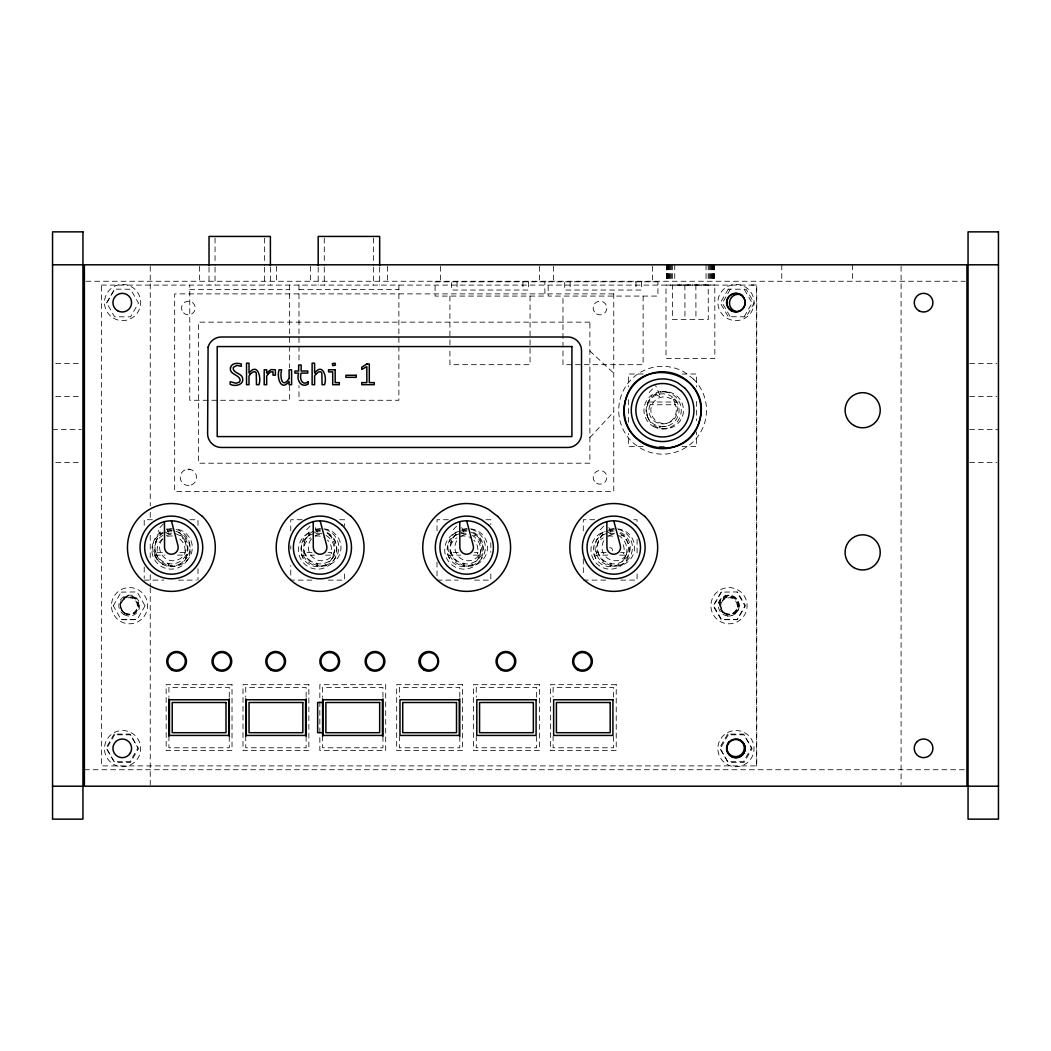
<?xml version="1.0" encoding="UTF-8"?>
<svg xmlns="http://www.w3.org/2000/svg" width="1051" height="1051" viewBox="0 0 1051 1051"><rect width="100%" height="100%" fill="white"/><g stroke="black" fill="none" stroke-linecap="round" stroke-linejoin="round"><path stroke-width="0.75" stroke-dasharray="5 3.75" d="M739.195 605.573A10.457 10.457 0 0 1 723.508 614.638A10.457 10.457 0 0 1 723.508 596.521A10.457 10.457 0 0 1 739.195 605.573C739.313 612.102 732.416 617.673 726.031 615.676M612.273 550.869L612.391 549.923A2.207 2.207 0 0 0 609.619 547.794M185.607 558.291L187.275 554.258M332.142 558.291L333.824 554.258M478.415 558.291L480.084 554.258M624.688 558.291L626.357 554.258M648.546 401.679L646.142 410.245L648.638 419.572A18.655 18.655 0 0 0 659.975 428.269L664.797 428.9A18.655 18.655 0 0 0 683.465 410.245A18.655 18.655 0 0 0 664.797 391.576L659.975 392.22A18.655 18.655 0 0 0 646.772 405.41L646.799 405.607A16.461 16.461 0 0 0 665.086 426.522A16.461 16.461 0 0 0 676.305 401.114A16.461 16.461 0 0 0 648.546 401.679L646.772 405.41M178.407 529.428A18.655 18.655 0 0 1 173.573 566.121L168.738 565.477A18.655 18.655 0 0 1 157.414 556.78C154.668 551.25 153.748 544.313 157.308 538.887A16.461 16.461 0 0 1 163.483 533.002M323.931 528.863A18.655 18.655 0 0 1 340.958 548.267A18.655 18.655 0 0 1 322.315 566.121L317.481 565.477A18.655 18.655 0 0 1 306.156 556.78C303.411 551.25 302.491 544.313 306.051 538.887A16.461 16.461 0 0 1 310.991 533.75M470.48 528.863A18.655 18.655 0 0 1 487.506 548.267A18.655 18.655 0 0 1 468.864 566.121L464.03 565.477A18.655 18.655 0 0 1 452.692 556.78C449.959 551.25 449.027 544.313 452.6 538.887A16.461 16.461 0 0 1 457.54 533.75M617.568 528.863A18.655 18.655 0 0 1 634.594 548.267A18.655 18.655 0 0 1 615.952 566.121L611.117 565.477A18.655 18.655 0 0 1 599.793 556.78C597.047 551.25 596.127 544.313 599.687 538.887A16.461 16.461 0 0 1 604.627 533.75M718.648 602.867L719.804 600.463A10.352 10.352 0 0 1 739.063 605.862M106.65 302.938L114.612 289.156L130.534 289.261L138.496 303.043L130.534 316.837L114.612 316.837L106.65 302.938L114.612 289.261M113.245 605.901L121.233 591.923M145.104 605.718L137.116 619.696L121.207 619.696L113.272 605.718M730.3 289.261L722.339 303.043L730.3 316.837M744.147 316.719L752.109 302.938L744.147 289.156M721.551 591.923L713.59 605.718L721.551 619.499L737.46 619.499L745.422 605.718L737.46 591.923L721.104 592.12L713.143 605.901L721.104 619.696L737.014 619.696L744.975 605.901L737.014 592.12M163.378 523.871L157.952 529.743L160.383 534.263M310.058 526.104L306.695 529.743L309.112 534.263M456.607 526.104L453.244 529.743L455.661 534.263A18.655 18.655 0 0 0 450.826 542.618M652.54 388.883L649.19 392.535L651.607 397.042M603.694 526.104L600.331 529.743L602.762 534.263A18.655 18.655 0 0 0 597.927 542.618M589.887 437.544L613.758 411.887M662.603 428.9L667.438 428.269M168.738 529.428L172.469 528.942M317.481 529.428L321.212 528.942M467.761 528.942L464.03 529.428A18.655 18.655 0 0 0 459.523 531.294L464.778 534.591L460.955 525.71M614.848 528.942L611.117 529.428A18.655 18.655 0 0 0 606.624 531.294L611.879 534.591L608.056 525.71M662.222 426.706L666.492 426.246M85.985 281.261L965.343 281.261M101.395 285.097L756.733 285.097L756.733 765.903L101.395 765.903L101.395 284.992M189.758 289.393L289.656 289.393M298.983 289.406L398.881 289.406M55.756 363.593L81.361 363.593M969.639 363.593L996.847 363.593M643.159 374.011L628.577 374.011L628.577 386.899M682.046 374.011L696.629 374.011L696.629 386.899M55.756 396.516L81.361 396.516M969.639 396.516L996.847 396.516M648.388 402.007L677.054 402.007M52.55 429.452L81.361 429.452M969.639 429.452L998.45 429.452M643.159 446.465L628.577 446.465L628.577 433.59M659.358 446.465L665.848 446.465M682.046 446.465L696.629 446.465L696.629 431.974M55.756 462.387L81.361 462.387M969.639 462.387L996.847 462.387M152.356 519.733L144.21 519.733L144.21 527.891M189.85 519.733L197.995 519.733L197.995 526.262M302.162 519.733L290.759 519.733L290.759 531.162M339.657 519.733L344.544 519.733L344.544 526.262M448.435 519.733L437.019 519.733L437.019 532.791M485.917 519.733L490.817 519.733L490.817 524.633M594.708 519.733L583.292 519.733L583.292 534.42M633.819 519.733L637.077 519.733L637.077 523.004M162.274 552.392L157.138 552.392L157.611 553.535L157.124 549.923A13.978 13.978 0 0 1 164.114 537.823M179.931 552.392L185.068 552.392L184.595 553.535L185.081 549.923A13.978 13.978 0 0 0 178.092 537.823M312.029 552.392L303.673 552.392L304.146 553.535L303.673 549.923A13.978 13.978 0 0 1 310.662 537.823M328.083 552.392L331.617 552.392L331.144 553.535L331.617 549.923A13.978 13.978 0 0 0 327.531 540.043M458.302 552.392L449.946 552.392L450.419 553.535L449.946 549.923A13.978 13.978 0 0 1 456.935 537.823M474.356 552.392L477.89 552.392L477.417 553.535L477.89 549.923A13.978 13.978 0 0 0 473.804 540.043M606.177 552.392L596.219 552.392L596.692 553.535L596.219 549.923A13.978 13.978 0 0 1 603.208 537.823M620.629 552.392L624.163 552.392L623.69 553.535L624.163 549.923A13.978 13.978 0 0 0 622.284 542.933M155.298 555.138L164.784 555.138M177.422 555.138L187.275 555.138M301.479 555.138L314.485 555.138M325.547 555.138L333.824 555.138M448.12 555.138L460.758 555.138M473.397 555.138L479.729 555.138M594.025 555.138L608.608 555.138M619.67 555.138L625.989 555.138M144.21 580.113L163.772 580.113M178.434 580.113L196.366 580.113M311.937 580.113L290.759 580.113L290.759 565.425M328.24 580.113L344.544 580.113L344.544 570.325M437.019 580.113L458.21 580.113M474.513 580.113L490.817 580.113L490.817 571.954M583.292 580.113L606.112 580.113M620.786 580.113L637.077 580.113L637.077 573.583M121.207 592.12L137.142 591.923L145.077 605.901M121.233 619.499L137.142 619.499M84.382 769.739L965.343 769.739M187.866 469.193L189.995 469.337M662.603 391.576L667.438 392.22M655.469 394.086L660.724 397.37L655.627 385.533M312.988 531.294L318.243 534.591L315.05 527.195M164.245 531.294L169.5 534.591L166.951 528.666M589.887 350.995L613.758 373.197M674.519 398.868L677.054 402.336M648.152 418.14L646.68 414.304M594.025 554.258L595.694 558.291A16.737 16.737 0 0 0 622.021 561.76A16.737 16.737 0 0 0 618.553 535.432M447.752 554.258L449.421 558.291A16.737 16.737 0 0 0 475.761 561.76A16.737 16.737 0 0 0 472.293 535.432M301.479 554.258L303.148 558.291M154.931 554.258L156.612 558.291M597.822 551.525L599.306 555.348A16.461 16.461 0 0 0 626.58 557.779A16.461 16.461 0 0 0 618.382 531.648M450.734 551.525L452.219 555.348A16.461 16.461 0 0 0 479.492 557.779A16.461 16.461 0 0 0 471.295 531.648M304.186 551.525L305.67 555.348A16.461 16.461 0 0 0 332.484 558.331A16.461 16.461 0 0 0 326.112 532.121M155.443 551.525L156.927 555.348A16.461 16.461 0 0 0 184.201 557.779A16.461 16.461 0 0 0 176.003 531.648M695.867 284.979L695.946 319.557M684.884 285.005L684.963 319.583M901.088 266.284L901.088 784.716M852.597 264.799L852.597 281.261M781.786 264.799L781.786 281.261M756.628 765.903L756.628 284.992L747.734 284.992M714.273 264.799L714.273 281.261M713.997 264.799L713.997 281.261M713.655 264.799L713.655 281.261M713.169 264.799L713.169 281.261M712.578 264.799L712.578 281.261M711.869 264.799L711.869 281.261M711.054 264.799L711.054 281.261M710.161 264.799L710.161 281.261M709.189 264.799L709.189 281.261M708.177 264.799L708.177 281.261M706.049 264.799L706.049 281.261M696.629 401.39L696.629 420.702M674.755 264.799L674.755 281.261M672.627 264.799L672.627 281.261M671.602 264.799L671.602 281.261M670.643 264.799L670.643 281.261M669.75 264.799L669.75 281.261M668.935 264.799L668.935 281.261M668.226 264.799L668.226 281.261M667.635 264.799L667.635 281.261M667.149 264.799L667.149 281.261M666.807 264.799L666.807 281.261M666.531 264.799L666.531 281.261M652.592 266.284L652.592 281.261M643.12 296.08L643.12 364.684L562.981 364.684L562.981 296.08M641.412 281.813L641.412 290.037L564.702 290.037L564.702 281.813M637.077 539.321L637.077 555.637M635.986 281.813L635.986 290.037M628.577 399.774L628.577 422.318M613.482 697.207L613.482 687.407L553.102 687.407L553.102 697.207M613.482 736.37L613.482 747.787L553.102 747.787L553.102 736.37M583.292 558.896L583.292 573.583M570.128 281.813L570.128 290.037M553.509 266.284L553.509 281.261M539.531 266.284L539.531 281.261M536.641 697.207L536.641 687.407L476.274 687.407L476.274 697.207M536.641 736.37L536.641 747.787L476.274 747.787L476.274 736.37M530.059 296.08L530.059 346.712M530.059 348.354L530.059 364.684L449.92 364.684L449.92 348.354M528.403 281.813L528.403 290.037L451.575 290.037L451.575 281.813M522.925 281.813L522.925 290.037M490.817 542.579L490.817 552.366M459.799 697.207L459.799 687.407L399.433 687.407L399.433 697.207M459.799 736.37L459.799 747.787L399.433 747.787L399.433 736.37M457.054 281.813L457.054 290.037M449.92 296.08L449.92 346.712M440.448 266.284L440.448 281.261M437.019 562.167L437.019 578.484M398.881 285.018L398.881 400.273L298.983 400.273L298.983 385.599M387.359 266.284L387.359 281.261M382.958 697.207L382.958 687.407L322.591 687.407L322.591 697.207M382.958 736.37L382.958 747.787L322.591 747.787L322.591 736.37M379.674 267.204L379.674 285.018M373.578 238.065L373.578 265.588M373.578 267.204L373.578 285.018M324.286 238.065L324.286 265.588M324.286 267.204L324.286 285.018M319.846 732.862L319.846 684.674L385.704 684.674L385.704 750.532L319.846 750.532L319.846 734.465M318.19 267.204L318.19 285.018M310.518 266.284L310.518 281.261M306.117 697.207L306.117 687.407L245.75 687.407L245.75 697.207M306.117 736.37L306.117 747.787L245.75 747.787L245.75 736.37M298.983 285.018L298.983 362.937M290.759 545.85L290.759 549.108M289.656 285.005L289.656 367.797M289.656 385.599L289.656 400.273L189.758 400.273L189.758 285.005M276.479 266.284L276.479 281.261M270.396 267.204L270.396 285.005M264.366 238.051L264.366 265.575M264.366 267.204L264.366 285.005M229.276 697.207L229.276 687.407L168.909 687.407L168.909 697.207M229.276 736.37L229.276 747.787L168.909 747.787L168.909 736.37M215.048 238.051L215.048 265.575M215.048 267.204L215.048 285.005M209.018 267.204L209.018 285.005M199.637 266.284L199.637 281.261M197.995 568.683L197.995 580.113M150.24 266.284L150.24 505.833M150.24 512.349L150.24 520.587M150.24 535.301L150.24 559.92M150.24 574.647L150.24 586.156M150.24 587.759L150.24 784.716M144.21 567.054L144.21 578.484M176.069 531.372A19.207 19.207 0 0 1 187.735 559.526A19.207 19.207 0 0 1 157.519 563.507A19.207 19.207 0 0 1 161.499 533.291M167.345 531.083A19.207 19.207 0 0 1 174.86 531.083M327.255 533.291A19.207 19.207 0 0 1 331.236 563.507A19.207 19.207 0 0 1 301.006 559.526A19.207 19.207 0 0 1 312.673 531.372M315.142 530.873A19.207 19.207 0 0 1 322.618 531.372M471.268 532.174A19.207 19.207 0 0 1 478.639 562.272A19.207 19.207 0 0 1 447.713 560.249A19.207 19.207 0 0 1 458.945 531.372M461.415 530.873A19.207 19.207 0 0 1 468.891 531.372M619.788 533.291A19.207 19.207 0 0 1 623.769 563.507A19.207 19.207 0 0 1 593.552 559.526A19.207 19.207 0 0 1 605.218 531.372M607.675 530.873A19.207 19.207 0 0 1 615.163 531.372M460.299 536.43A13.978 13.978 0 0 1 470.901 537.823M166.767 533.75A16.737 16.737 0 0 1 187.59 552.826A16.737 16.737 0 0 1 161.499 563.638A16.737 16.737 0 0 1 162.734 535.432M326.02 535.432A16.737 16.737 0 0 1 327.255 563.638A16.737 16.737 0 0 1 301.164 552.826A16.737 16.737 0 0 1 321.987 533.75M315.221 536.168A13.978 13.978 0 0 1 324.628 537.823M167.49 536.43A13.978 13.978 0 0 1 173.533 536.168M449.421 558.291A16.737 16.737 0 0 1 459.589 533.75M461.008 533.435A16.737 16.737 0 0 1 468.247 533.75M607.754 536.168A13.978 13.978 0 0 1 616.096 537.258M595.694 558.291A16.737 16.737 0 0 1 605.862 533.75M610.184 533.185A16.737 16.737 0 0 1 614.52 533.75M603.786 540.792A13.321 13.321 0 0 0 607.688 558.37A13.321 13.321 0 0 0 625.529 556.018A13.321 13.321 0 0 0 624.741 538.033L625.581 537.324L622.612 535.025L621.982 535.918A13.321 13.321 0 0 0 619.88 534.933M608.66 535.918A13.321 13.321 0 0 1 615.321 534.131M609.869 531.451A16.461 16.461 0 0 1 614.139 530.991M618.592 529.428A18.655 18.655 0 0 1 618.592 565.477L613.758 566.121A18.655 18.655 0 0 1 604.43 531.294M608.923 529.428A18.655 18.655 0 0 1 613.758 528.798M456.699 540.792A13.321 13.321 0 0 0 460.588 558.37A13.321 13.321 0 0 0 478.428 556.018A13.321 13.321 0 0 0 477.653 538.033L478.494 537.324L475.525 535.025L474.894 535.918A13.321 13.321 0 0 0 472.779 534.933M461.573 535.918A13.321 13.321 0 0 1 468.234 534.131M462.768 531.451A16.461 16.461 0 0 1 467.051 530.991M471.492 529.428A18.655 18.655 0 0 1 471.492 565.477L466.657 566.121A18.655 18.655 0 0 1 457.33 531.294M461.836 529.428A18.655 18.655 0 0 1 466.657 528.798M311.477 538.887A13.321 13.321 0 0 0 312.83 557.398A13.321 13.321 0 0 0 331.367 556.596A13.321 13.321 0 0 0 331.104 538.033L331.945 537.324L328.976 535.025L328.346 535.918A13.321 13.321 0 0 0 326.244 534.933M315.024 535.918A13.321 13.321 0 0 1 321.685 534.131M304.291 542.618A18.655 18.655 0 0 1 311.608 532.161M316.233 531.451A16.461 16.461 0 0 1 320.502 530.991M324.943 529.428A18.655 18.655 0 0 1 324.943 565.477L320.121 566.121A18.655 18.655 0 0 1 310.781 531.294M315.287 529.428A18.655 18.655 0 0 1 320.121 528.798M162.747 538.887A13.321 13.321 0 0 0 164.087 557.398A13.321 13.321 0 0 0 182.638 556.596A13.321 13.321 0 0 0 182.362 538.033L183.202 537.324L180.233 535.025L179.603 535.918A13.321 13.321 0 0 0 177.501 534.933M166.281 535.918A13.321 13.321 0 0 1 171.786 534.184M155.548 542.618A18.655 18.655 0 0 1 162.879 532.161M167.49 531.451A16.461 16.461 0 0 1 171.76 530.991M176.213 529.428A18.655 18.655 0 0 1 176.213 565.477L171.379 566.121A18.655 18.655 0 0 1 162.051 531.294M166.544 529.428A18.655 18.655 0 0 1 171.379 528.798M169.001 563.27L168.738 565.477L167.582 562.574L169.001 563.27M317.744 563.27L317.481 565.477L316.325 562.574L317.744 563.27M464.292 563.27L464.03 565.477L462.86 562.574L464.292 563.27M611.38 563.27L611.117 565.477L609.961 562.574L611.38 563.27M660.225 426.049L659.975 428.269L658.806 425.366L660.225 426.049M650.175 404.753L649.465 406.382A13.702 13.702 0 0 0 662.288 423.934A13.702 13.702 0 0 0 675.911 407L674.624 403.676L675.412 404.753L650.175 404.753M114.099 734.084L106.138 747.865L114.099 761.647L130.009 761.647L137.97 747.865L130.009 734.084L114.099 734.084M114.612 734.82L106.65 748.614L114.612 762.395L130.534 762.395L138.496 748.614L130.534 734.82L114.612 734.82M728.238 289.156L720.277 302.938L728.238 316.719L746.21 316.837L754.171 303.043L746.21 289.261L728.238 289.156M727.581 734.084L719.633 747.865L727.581 761.647L743.504 761.647L751.465 747.865L743.504 734.084L727.581 734.084M728.238 734.82L720.277 748.614L728.238 762.395L744.147 762.395L752.109 748.614L744.147 734.82L728.238 734.82M671.471 397.817L670.827 398.71A13.321 13.321 0 0 0 650.897 409.075A13.321 13.321 0 0 0 668.725 422.752A13.321 13.321 0 0 0 673.586 400.825L674.44 400.103L671.471 397.817M708.216 284.952L672.535 285.031L672.614 319.609L708.295 319.53L708.216 284.952M714.798 284.992L666.006 285.097L666.006 358.378L714.851 358.378L714.798 284.992M544.878 281.813L435.101 281.813L435.101 296.08L544.878 296.08L544.878 281.813M657.939 281.813L548.162 281.813L548.162 296.08L657.939 296.08L657.939 281.813M613.758 293.886L174.676 293.886L174.676 491.474L613.758 491.474L613.758 293.886M589.887 322.145L198.547 322.145L198.547 463.202L589.887 463.202L589.887 322.145M232.021 684.674L166.163 684.674L166.163 750.532L232.021 750.532L232.021 684.674M308.863 684.674L243.004 684.674L243.004 750.532L308.863 750.532L308.863 684.674M462.545 684.674L396.687 684.674L396.687 750.532L462.545 750.532L462.545 684.674M539.386 684.674L473.528 684.674L473.528 750.532L539.386 750.532L539.386 684.674M616.228 684.674L550.369 684.674L550.369 750.532L616.228 750.532L616.228 684.674M188.917 485.483L186.789 485.339A8.158 8.158 0 0 1 181.81 472.503A8.158 8.158 0 0 1 195.552 473.423A8.158 8.158 0 0 1 188.917 485.483M693.647 379.188L684.556 372.212A43.906 43.906 0 0 0 618.868 406.409A43.906 43.906 0 0 0 677.619 451.496A43.906 43.906 0 0 0 693.647 379.188M124.057 614.638A10.457 10.457 0 0 0 139.73 605.573A10.457 10.457 0 0 0 124.057 596.521A10.457 10.457 0 0 0 124.057 614.638M653.275 426.404A18.655 18.655 0 0 0 681.271 410.245A18.655 18.655 0 0 0 653.275 394.086A18.655 18.655 0 0 0 653.275 426.404M124.727 613.167A9.328 9.328 0 0 0 138.719 605.087A9.328 9.328 0 0 0 124.727 597.007A9.328 9.328 0 0 0 124.727 613.167M724.073 613.167A9.328 9.328 0 0 0 738.078 605.087A9.328 9.328 0 0 0 724.073 597.007A9.328 9.328 0 0 0 724.073 613.167M596.6 483.276A6.858 6.858 0 0 0 606.9 477.338A6.858 6.858 0 0 0 596.6 471.4A6.858 6.858 0 0 0 596.6 483.276M596.6 313.96A6.858 6.858 0 0 0 606.9 308.022A6.858 6.858 0 0 0 596.6 302.071A6.858 6.858 0 0 0 596.6 313.96M183.544 312.87A6.858 6.858 0 0 0 195.013 309.795A6.858 6.858 0 0 0 186.618 301.387A6.858 6.858 0 0 0 183.544 312.87M125.043 613.035A8.237 8.237 0 0 0 137.392 605.901A8.237 8.237 0 0 0 125.043 598.781A8.237 8.237 0 0 0 125.043 613.035M724.94 613.035A8.237 8.237 0 0 0 737.29 605.901A8.237 8.237 0 0 0 724.94 598.781A8.237 8.237 0 0 0 724.94 613.035M113.521 764.3A18.117 18.117 0 0 0 140.689 748.614A18.117 18.117 0 0 0 113.521 732.928A18.117 18.117 0 0 0 113.521 764.3M124.99 613.574A9.104 9.104 0 0 0 138.653 605.691A9.104 9.104 0 0 0 124.99 597.796A9.104 9.104 0 0 0 124.99 613.574M120.484 621.377A18.117 18.117 0 0 0 147.652 605.691A18.117 18.117 0 0 0 120.484 590.005A18.117 18.117 0 0 0 120.484 621.377M726.924 318.19A18.117 18.117 0 0 0 754.092 302.504A18.117 18.117 0 0 0 726.924 286.818A18.117 18.117 0 0 0 726.924 318.19M726.898 764.3A18.117 18.117 0 0 0 754.066 748.614A18.117 18.117 0 0 0 726.898 732.928A18.117 18.117 0 0 0 726.898 764.3M113.521 318.19A18.117 18.117 0 0 0 140.689 302.504A18.117 18.117 0 0 0 113.521 286.818A18.117 18.117 0 0 0 113.521 318.19M724.454 613.574A9.104 9.104 0 0 0 738.117 605.691A9.104 9.104 0 0 0 724.454 597.796A9.104 9.104 0 0 0 724.454 613.574M719.948 621.377A18.117 18.117 0 0 0 747.116 605.691A18.117 18.117 0 0 0 719.948 590.005A18.117 18.117 0 0 0 719.948 621.377M725.111 613.311A8.776 8.776 0 0 0 738.288 605.718A8.776 8.776 0 0 0 725.111 598.111A8.776 8.776 0 0 0 725.111 613.311M124.793 613.311A8.776 8.776 0 0 0 137.97 605.718A8.776 8.776 0 0 0 124.793 598.111A8.776 8.776 0 0 0 124.793 613.311"/><path stroke-width="1.5" d="M164.455 521.638C173.586 519.352 183.505 522.005 190.284 528.548A26.735 26.735 0 0 1 186.71 569.353A26.735 26.735 0 0 1 147.153 558.751A26.735 26.735 0 0 1 164.455 521.638L164.547 547.453A6.832 6.832 0 0 0 172.272 554.219A6.832 6.832 0 0 0 177.974 545.692L171.379 520.731M313.198 521.638C322.329 519.352 332.247 522.005 339.013 528.548A26.735 26.735 0 0 1 335.453 569.353A26.735 26.735 0 0 1 295.896 558.751A26.735 26.735 0 0 1 313.198 521.638L313.29 547.453A6.832 6.832 0 0 0 321.015 554.219A6.832 6.832 0 0 0 326.716 545.692L320.121 520.731M459.747 521.638C468.877 519.352 478.796 522.005 485.562 528.548A26.735 26.735 0 0 1 481.989 569.353A26.735 26.735 0 0 1 442.445 558.751A26.735 26.735 0 0 1 459.747 521.638L459.839 547.453A6.832 6.832 0 0 0 467.55 554.219A6.832 6.832 0 0 0 473.265 545.692L466.657 520.731M606.834 521.638C615.965 519.352 625.884 522.005 632.663 528.548A26.735 26.735 0 0 1 629.089 569.353A26.735 26.735 0 0 1 589.532 558.751A26.735 26.735 0 0 1 606.834 521.638L606.926 547.453A6.832 6.832 0 0 0 614.651 554.219A6.832 6.832 0 0 0 620.353 545.692L613.758 520.731M52.55 264.799L82.95 264.799M968.05 264.799L998.45 264.799M323.13 702.502L317.652 702.502L317.652 732.692L323.13 732.692M52.55 786.201L82.95 786.201M968.05 786.201L998.45 786.201M459.799 698.836L459.799 736.37M382.958 698.836L382.958 736.37M379.674 265.588L379.674 236.436L318.19 236.436L318.19 265.588M322.591 698.836L322.591 736.37M306.117 698.836L306.117 736.37M270.396 265.575L270.396 236.436L209.018 236.436L209.018 265.575M245.75 698.836L245.75 736.37M229.276 698.836L229.276 736.37M168.909 698.836L168.909 736.37M735.989 311.53A8.776 8.776 0 0 1 730.143 299.693A8.776 8.776 0 0 1 742.65 295.449M737.815 739.378A8.776 8.776 0 0 1 744.029 750.138A8.776 8.776 0 0 1 733.27 756.352A8.776 8.776 0 0 1 727.056 745.593M727.936 743.477A8.776 8.776 0 0 1 729.328 741.651M230.471 367.771C229.105 374.59 239.037 374.392 240.101 379.897A3.074 3.074 0 0 1 238.945 382.301L235.976 383.234L230.156 381.71L230.156 384.246C234.938 386.978 244.318 384.916 242.571 377.966C241.415 372.895 232.126 373.144 233.322 367.338L236.895 365.433L241.336 366.313L241.336 364.014C237.565 362.753 231.43 362.923 230.471 367.771M625.332 400.904C612.47 449.119 688.458 468.312 699.874 419.572C712.736 371.371 636.748 352.164 625.332 400.904M208.085 347.172L207.612 433.735C207.481 441.092 213.984 447.595 221.341 447.463L567.803 447.463C575.16 447.595 581.65 441.092 581.518 433.735L581.518 350.719C581.65 343.362 575.16 336.872 567.803 337.003L221.341 337.003C215.271 336.964 209.583 341.299 208.085 347.172M332.418 363.672L332.852 365.656L335.453 365.131L335.019 363.16L332.418 363.672M250.112 374.287L249.008 376.008L249.008 384.692L246.525 384.692L246.525 363.16L249.008 363.16L249.008 373.039C257.39 362.24 261.699 377.427 258.953 384.692L256.47 384.692L256.26 373.223A2.233 2.233 0 0 0 254.92 371.765L252.936 371.962L250.112 374.287M315.707 374.287L314.604 376.008L314.604 384.692L312.121 384.692L312.121 363.16L314.604 363.16L314.604 373.039C322.972 362.24 327.295 377.427 324.536 384.692L322.053 384.692L321.856 373.223A2.233 2.233 0 0 0 320.516 371.765L318.532 371.962L315.707 374.287M289.104 378.465C282.102 389.448 279.671 376.862 281.642 369.781L279.159 369.781C276.452 376.928 280.748 392.286 289.104 381.421L289.104 384.692L291.587 384.692L291.587 369.781L289.104 369.781L289.104 378.465M267.952 374.117L266.678 376.035L266.678 384.692L264.195 384.692L264.195 369.781L266.678 369.781L266.678 373.039L270.922 369.597L275.375 369.781L275.375 375.168L272.984 375.168L272.984 371.765L270.619 371.923L267.952 374.117M130.337 753.002L128.853 754.933A9.328 9.328 0 0 1 115.663 754.933A9.328 9.328 0 0 1 115.663 741.743A9.328 9.328 0 0 1 128.853 741.743L130.337 743.674A9.328 9.328 0 0 1 130.337 753.002M729.276 741.743L727.791 743.674A9.328 9.328 0 0 0 727.791 753.002L729.276 754.933A9.328 9.328 0 0 0 742.479 754.933A9.328 9.328 0 0 0 742.479 741.743A9.328 9.328 0 0 0 729.276 741.743M916.984 741.743L915.5 743.674A9.328 9.328 0 0 0 915.5 753.002L916.984 754.933A9.328 9.328 0 0 0 930.188 754.933A9.328 9.328 0 0 0 930.188 741.743A9.328 9.328 0 0 0 916.984 741.743M366.825 363.988L361.754 367.193L361.754 369.44L366.825 366.641L366.825 382.617L361.754 382.617L361.754 384.692L374.274 384.692L374.274 382.617L369.295 382.617L369.295 363.988L366.825 363.988M308.179 381.894C301.834 386.269 299.259 378.11 301.138 373.092L307.772 373.092L307.772 371.029L301.138 371.029L301.138 365.025L298.655 365.025L298.655 371.029L294.937 371.029L294.937 373.092L298.655 373.092C296.172 379.556 300.796 388.463 308.179 384.088L308.179 381.894M82.95 231.864L52.55 231.864L52.55 819.136L82.95 819.136L82.95 231.864M998.45 231.864L968.05 231.864L968.05 819.136L998.45 819.136L998.45 231.864M966.946 264.799L84.382 264.799L84.382 786.201L966.946 786.201L966.946 264.799M571.915 346.567L217.202 346.567L217.202 436.585L571.915 436.585L571.915 346.567M335.177 369.781L328.556 369.781L328.556 371.857L332.694 371.857L332.694 384.692L339.315 384.692L339.315 382.617L335.177 382.617L335.177 369.781M356.223 375.273L345.871 375.273L345.871 377.335L356.223 377.335L356.223 375.273M228.737 699.756L169.461 699.756L169.461 735.437L228.737 735.437L228.737 699.756M305.578 699.756L246.302 699.756L246.302 735.437L305.578 735.437L305.578 699.756M382.419 699.756L323.13 699.756L323.13 735.437L382.419 735.437L382.419 699.756M459.248 699.756L399.971 699.756L399.971 735.437L459.248 735.437L459.248 699.756M536.089 699.756L476.812 699.756L476.812 735.437L536.089 735.437L536.089 699.756M612.93 699.756L553.654 699.756L553.654 735.437L612.93 735.437L612.93 699.756M225.991 702.502L172.206 702.502L172.206 732.692L225.991 732.692L225.991 702.502M302.833 702.502L249.034 702.502L249.034 732.692L302.833 732.692L302.833 702.502M379.674 702.502L325.876 702.502L325.876 732.692L379.674 732.692L379.674 702.502M456.515 702.502L402.717 702.502L402.717 732.692L456.515 732.692L456.515 702.502M533.343 702.502L479.558 702.502L479.558 732.692L533.343 732.692L533.343 702.502M610.184 702.502L556.399 702.502L556.399 732.692L610.184 732.692L610.184 702.502M684.766 388.082L678.276 383.103A31.346 31.346 0 0 0 631.388 407.512A31.346 31.346 0 0 0 673.323 439.686A31.346 31.346 0 0 0 684.766 388.082M681.508 391.34L675.964 387.096A26.735 26.735 0 0 0 635.973 407.906A26.735 26.735 0 0 0 671.747 435.35A26.735 26.735 0 0 0 681.508 391.34M644.802 516.409L635.71 509.433A43.906 43.906 0 0 0 570.01 543.63A43.906 43.906 0 0 0 628.774 588.718A43.906 43.906 0 0 0 644.802 516.409M635.921 525.29L629.431 520.311A31.346 31.346 0 0 0 582.53 544.72A31.346 31.346 0 0 0 624.478 576.907A31.346 31.346 0 0 0 635.921 525.29M497.714 516.409L488.623 509.433A43.906 43.906 0 0 0 422.922 543.63A43.906 43.906 0 0 0 481.686 588.718A43.906 43.906 0 0 0 497.714 516.409M488.82 525.29L482.33 520.311A31.346 31.346 0 0 0 435.442 544.72A31.346 31.346 0 0 0 477.377 576.907A31.346 31.346 0 0 0 488.82 525.29M351.165 516.409L342.074 509.433A43.906 43.906 0 0 0 276.374 543.63A43.906 43.906 0 0 0 335.138 588.718A43.906 43.906 0 0 0 351.165 516.409M342.284 525.29L335.794 520.311A31.346 31.346 0 0 0 288.894 544.72A31.346 31.346 0 0 0 330.842 576.907A31.346 31.346 0 0 0 342.284 525.29M202.423 516.409L193.331 509.433A43.906 43.906 0 0 0 127.631 543.63A43.906 43.906 0 0 0 186.395 588.718A43.906 43.906 0 0 0 202.423 516.409M193.542 525.29L187.052 520.311A31.346 31.346 0 0 0 140.151 544.72A31.346 31.346 0 0 0 182.099 576.907A31.346 31.346 0 0 0 193.542 525.29M216.926 669.894A9.879 9.879 0 0 0 231.745 661.342A9.879 9.879 0 0 0 216.926 652.789A9.879 9.879 0 0 0 216.926 669.894M324.785 669.894A9.879 9.879 0 0 0 339.604 661.342A9.879 9.879 0 0 0 324.785 652.789A9.879 9.879 0 0 0 324.785 669.894M370.07 669.894A9.879 9.879 0 0 0 384.889 661.342A9.879 9.879 0 0 0 370.07 652.789A9.879 9.879 0 0 0 370.07 669.894M423.803 669.894A9.879 9.879 0 0 0 438.622 661.342A9.879 9.879 0 0 0 423.803 652.789A9.879 9.879 0 0 0 423.803 669.894M577.538 669.894A9.879 9.879 0 0 0 592.357 661.342A9.879 9.879 0 0 0 577.538 652.789A9.879 9.879 0 0 0 577.538 669.894M171.655 669.894A9.879 9.879 0 0 0 186.474 661.342A9.879 9.879 0 0 0 171.655 652.789A9.879 9.879 0 0 0 171.655 669.894M270.724 669.894A9.879 9.879 0 0 0 285.544 661.342A9.879 9.879 0 0 0 270.724 652.789A9.879 9.879 0 0 0 270.724 669.894M500.972 669.894A9.879 9.879 0 0 0 515.791 661.342A9.879 9.879 0 0 0 500.972 652.789A9.879 9.879 0 0 0 500.972 669.894M643.396 443.509A38.414 38.414 0 0 0 701.03 410.245A38.414 38.414 0 0 0 643.396 376.967A38.414 38.414 0 0 0 643.396 443.509M271.263 668.948A8.776 8.776 0 0 0 284.44 661.342A8.776 8.776 0 0 0 271.263 653.735A8.776 8.776 0 0 0 271.263 668.948M424.67 668.948A8.776 8.776 0 0 0 437.847 661.342A8.776 8.776 0 0 0 424.67 653.735A8.776 8.776 0 0 0 424.67 668.948M217.478 668.948A8.776 8.776 0 0 0 230.655 661.342A8.776 8.776 0 0 0 217.478 653.735A8.776 8.776 0 0 0 217.478 668.948M172.206 668.948A8.776 8.776 0 0 0 185.37 661.342A8.776 8.776 0 0 0 172.206 653.735A8.776 8.776 0 0 0 172.206 668.948M731.207 310.741A9.328 9.328 0 0 0 745.212 302.662A9.328 9.328 0 0 0 731.207 294.582A9.328 9.328 0 0 0 731.207 310.741M501.511 668.948A8.776 8.776 0 0 0 514.688 661.342A8.776 8.776 0 0 0 501.511 653.735A8.776 8.776 0 0 0 501.511 668.948M370.609 668.948A8.776 8.776 0 0 0 383.786 661.342A8.776 8.776 0 0 0 370.609 653.735A8.776 8.776 0 0 0 370.609 668.948M325.337 668.948A8.776 8.776 0 0 0 338.501 661.342A8.776 8.776 0 0 0 325.337 653.735A8.776 8.776 0 0 0 325.337 668.948M578.076 668.948A8.776 8.776 0 0 0 591.253 661.342A8.776 8.776 0 0 0 578.076 653.735A8.776 8.776 0 0 0 578.076 668.948M853.885 425.445A17.565 17.565 0 0 0 880.226 410.245A17.565 17.565 0 0 0 853.885 395.031A17.565 17.565 0 0 0 853.885 425.445M853.885 567.606A17.565 17.565 0 0 0 880.226 552.392A17.565 17.565 0 0 0 853.885 537.179A17.565 17.565 0 0 0 853.885 567.606M117.594 310.741A9.328 9.328 0 0 0 131.585 302.662A9.328 9.328 0 0 0 117.594 294.582A9.328 9.328 0 0 0 117.594 310.741M918.916 310.741A9.328 9.328 0 0 0 932.92 302.662A9.328 9.328 0 0 0 918.916 294.582A9.328 9.328 0 0 0 918.916 310.741M731.391 756.497A9.104 9.104 0 0 0 745.054 748.614A9.104 9.104 0 0 0 731.391 740.719A9.104 9.104 0 0 0 731.391 756.497M729.539 308.941A9.104 9.104 0 0 0 744.778 304.856A9.104 9.104 0 0 0 733.611 293.702A9.104 9.104 0 0 0 729.539 308.941"/></g></svg>
